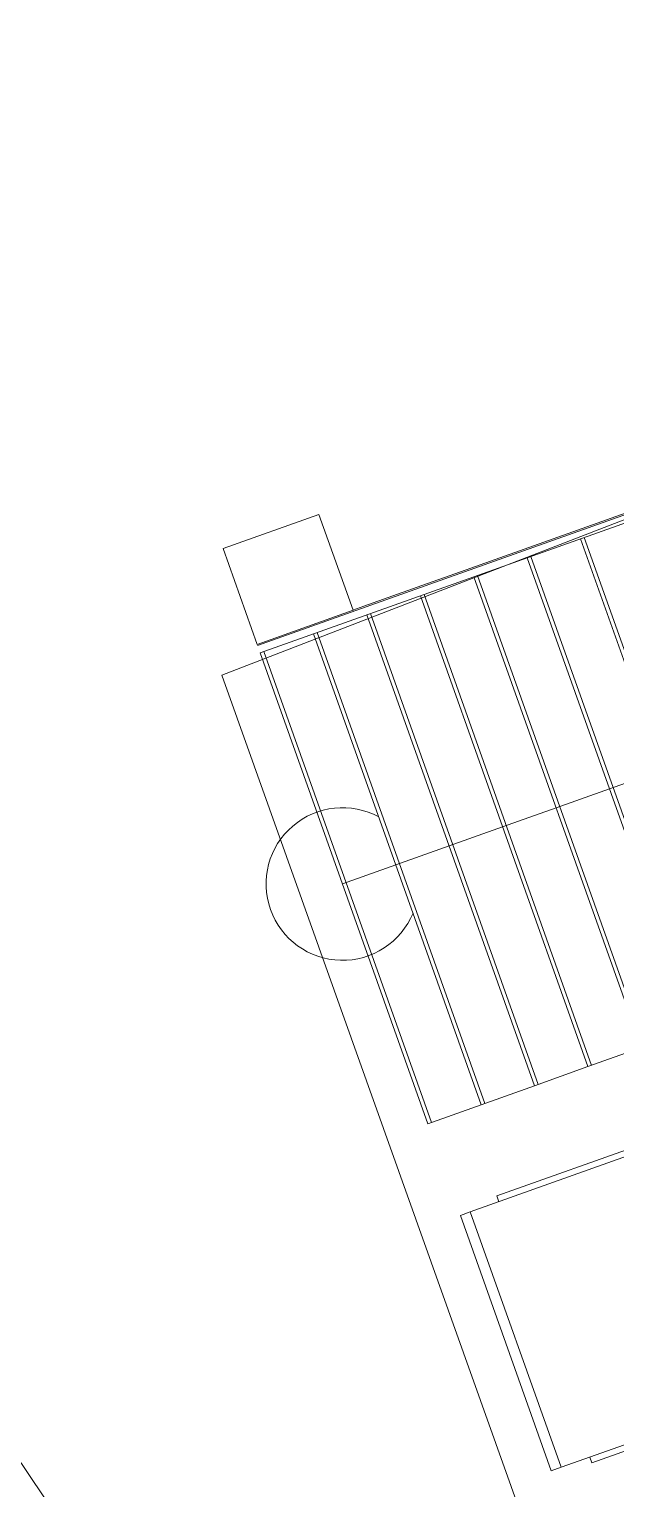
# Model space of a CAD drawing. Header units: metres. Extents: x 286532 to 329498, y 7396783 to 7466136.
# Drawn here: x 325548.7 to 325551.58, y 7397726.91 to 7397734.08 of the extents above; entities that cross this region are included whole.
import ezdxf

# ---------------------------------------------------------------- set-up
doc = ezdxf.new("R2010")
doc.units = ezdxf.units.M
doc.header["$LTSCALE"] = 10
doc.layers.get('0').update_dxf_attribs({"color": 255})
doc.layers.add('_  ARQ-AUX-001', color=1, linetype='Continuous', lineweight=5)
doc.layers.add('_AUXILIAR', color=7, linetype='Continuous', lineweight=30)

# ---------------------------------------------------------------- blocks, each defined once
blk = doc.blocks.new('ESTACAODRONE')
at = {"layer": '_  ARQ-AUX-001'}
for p, q in [((-60.70837407480791, -106.0592915486856), (-70.29791593585236, -91.49917662634319)), ((-63.70110900459287, -95.68583446450509), (-60.80501468315856, -94.68805597435173)), ((-63.6886984837513, -95.72185652680645), (-60.79260416231705, -94.72407803665305)), ((-61.24416874340187, -94.83935576867512), (-63.70110900459309, -95.6858344645051)), ((-63.68869848375158, -95.72185652680645), (-61.23175822256036, -94.87537783097642)), ((-63.39307130141927, -95.04448137805197), (-63.8658502162401, -95.2072084431052)), ((-63.23034423636604, -95.5172602928728), (-63.39307130141927, -95.04448137805197)), ((-62.12348961288808, -95.13558797445148), (-61.8602083112346, -95.04488083906472)), ((-62.38677091494901, -95.22629510983825), (-62.12348961288808, -95.13558797445148)), ((-62.09099964104826, -95.17140845395625), (-61.29113994381623, -97.49303509574383)), ((-63.8658502162401, -95.2072084431052), (-63.70312315118687, -95.67998735792604)), ((-62.65005221706815, -95.31700224615633), (-62.38677091494901, -95.22629510983825)), ((-62.10901067213854, -95.17761371470988), (-61.30915097496472, -97.49924035649747)), ((-62.37229197385022, -95.26832084916532), (-61.57243227702565, -97.58994749188423)), ((-62.35428094275994, -95.26211558841169), (-61.55442124593537, -97.58374223206192)), ((-62.91333351872163, -95.40770938061178), (-62.65005221706815, -95.31700224615633)), ((-62.63557327591116, -95.35902798455209), (-61.83571357914479, -97.68065462820232)), ((-62.61756224482087, -95.35282272472978), (-61.8177025479963, -97.67444936744869)), ((-63.17661482084077, -95.49841651692986), (-62.91333351872163, -95.40770938061178)), ((-62.8988545780303, -95.44973512087017), (-62.09899488120573, -97.77136176358908)), ((-62.88084354694001, -95.44352986011654), (-62.08098384970799, -97.76515650190413)), ((-63.70312315118687, -95.67998735792604), (-63.23034423636604, -95.5172602928728)), ((-63.23044658493018, -95.5169629342854), (-63.17661482084077, -95.49841651692986)), ((-63.16213587968377, -95.54044225532562), (-62.36227618291741, -97.86206889804453)), ((-63.14412484859349, -95.5342369955033), (-62.34426515176892, -97.85586363822222)), ((-63.42541718174471, -95.6311493916437), (-62.62555748497834, -97.95277603436261)), ((-63.40740615065442, -95.62494413089007), (-62.60754645382985, -97.94657077360898)), ((-63.68869848386385, -95.72185652703047), (-62.88883878709748, -98.04348316974938)), ((-63.67068745271536, -95.71565126627684), (-62.87082775554154, -98.03727790899575)), ((-61.97960159601644, -96.40812130086124), (-61.7163202939555, -96.31741416547447)), ((-62.24288289807737, -96.49882843717933), (-61.97960159601644, -96.40812130086124)), ((-62.50616419978905, -96.58953557163477), (-62.24288289807737, -96.49882843717933)), ((-62.76944550184999, -96.68024270795286), (-62.50616419978905, -96.58953557163477)), ((-63.03272680396913, -96.77094984333962), (-62.76944550184999, -96.68024270795286)), ((-63.2960081056226, -96.86165697779506), (-63.03272680396913, -96.77094984333962)), ((-62.09899488120573, -97.77136176358908), (-61.83571357914479, -97.68065462820232)), ((-62.36227618291741, -97.86206889804453), (-62.09899488120573, -97.77136176358908)), ((-62.68499507386149, -98.47901899946223), (-60.87916465403045, -97.85686428010911)), ((-62.62555748497834, -97.95277603436261), (-62.36227618291741, -97.86206889804453)), ((-62.88883878709748, -98.04348316974938), (-62.62555748497834, -97.95277603436261)), ((-62.55375807435908, -98.40207394578036), (-61.54211485487256, -98.05353700876054)), ((-62.55375807428543, -98.40207394533572), (-61.54211485479891, -98.05353700831589)), ((-62.5439860107043, -98.43043777436414), (-62.55375807435908, -98.40207394578036)), ((-62.54398601063065, -98.43043777391948), (-62.55375807428543, -98.40207394533572)), ((-62.73307820126255, -98.49558486539588), (-62.68499507386149, -98.47901899946223)), ((-62.73307820126255, -98.49558486539588), (-62.29919857499118, -99.7549388545136)), ((-62.29919857499118, -99.7549388545136), (-62.73307820126255, -98.49558486539588)), ((-62.68499507386149, -98.47901899946223), (-62.25111544759012, -99.73837298857994)), ((-61.14620894306357, -99.35770446694795), (-62.25111544759012, -99.73837298857994)), ((-62.10033432070443, -99.71815559162118), (-61.08869110121792, -99.36961865460135)), ((-62.10033432077808, -99.71815559206583), (-61.08869110129157, -99.36961865504601)), ((-62.11010638443293, -99.68979176348185), (-62.10033432077808, -99.71815559206583)), ((-62.11010638435928, -99.68979176303719), (-62.10033432070443, -99.71815559162118)), ((-62.25111544759012, -99.73837298857994), (-62.29919857499118, -99.7549388545136))]:
    blk.add_line(p, q, dxfattribs=at)
for radius, start, end in [(0.3750000000000205, 60.96531350721162, 199.0101382767909), (0.3750000000000009, 199.0101382767909, 337.0549630523597)]:
    blk.add_arc((-63.2960081056226, -96.86165697779506), radius, start, end, dxfattribs=at)

msp = doc.modelspace()

# ---------------------------------------------------------------- hatches: boundary and pattern name
at = {"true_color": 0xc7c8ca, "transparency": 33554585}
h = msp.add_hatch(color=9, dxfattribs=at)
h.dxf.hatch_style = 1
edge = h.paths.add_edge_path(flags=17)
edge.add_line((325790.0735226213, 7397734.67766016), (325785.9323927848, 7397725.912165756))
edge.add_line((325785.9323927848, 7397725.912165756), (325782.7093856977, 7397727.434828392))
edge.add_arc((324589.4594356383, 7398283.744209212), 1316.558229059866, 334.2857714977699, 335.00442574012794, ccw=False)
edge.add_arc((325750.6665302786, 7397737.449563266), 35.29088016209248, 298.575962046057, 315.0391196846224, ccw=False)
edge.add_arc((325664.99061547, 7397898.480900479), 217.6941062931954, 294.35071983205427, 298.1059257641456, ccw=False)
edge.add_arc((325750.4188590042, 7397711.129368519), 11.7999999991149, 244.6772000939087, 291.53597668745437, ccw=False)
edge.add_line((325745.3717913929, 7397700.463201987), (325626.6594274847, 7397756.516840334))
edge.add_arc((325641.4665205635, 7397780.805911992), 28.4465992244239, 197.5252087172678, 238.63269810949652, ccw=False)
edge.add_line((325614.34028289, 7397772.23991893), (325596.3608602486, 7397822.673452049))
edge.add_line((325596.3608602486, 7397822.673452049), (325593.7456826678, 7397821.736449908))
edge.add_line((325593.7456826678, 7397821.736449908), (325590.5952728076, 7397830.529259314))
edge.add_line((325590.5952728076, 7397830.529259314), (325583.0624359138, 7397827.835494601))
edge.add_line((325583.0624359138, 7397827.835494601), (325598.2871906696, 7397780.984911129))
edge.add_arc((325581.6313068647, 7397777.612337251), 16.99390243241983, -27.409305437614705, 11.446794621133222, ccw=False)
edge.add_line((325596.7174845528, 7397769.789296752), (325590.0917240955, 7397755.764605783))
edge.add_arc((325564.4797332849, 7397765.980487031), 27.57423259051533, 298.0711945504558, 338.2543751509229, ccw=False)
edge.add_line((325577.4552939346, 7397741.649989116), (325549.6415609795, 7397730.903622619))
edge.add_line((325549.6415609795, 7397730.903622619), (325552.3333787889, 7397723.352886127))
edge.add_line((325552.3333787889, 7397723.352886127), (325559.0661430414, 7397725.765194402))
edge.add_line((325559.0661430414, 7397725.765194402), (325560.083847941, 7397722.910461255))
edge.add_line((325560.083847941, 7397722.910461255), (325575.9089333582, 7397728.580492622))
edge.add_line((325575.9089333582, 7397728.580492622), (325592.0058937733, 7397734.347935139))
edge.add_arc((325596.4361216662, 7397717.202531068), 17.70852337038531, 63.714828337742006, 104.4878615349169, ccw=False)
edge.add_line((325604.2781493216, 7397733.080012046), (325751.2731117486, 7397663.679344781))
edge.add_arc((325737.0236401027, 7397635.13802675), 31.90069399144977, 40.33374494317138, 63.4689852969027, ccw=False)
edge.add_line((325761.3411328419, 7397655.785395202), (325777.4526656764, 7397632.455911997))
edge.add_line((325777.4526656764, 7397632.455911997), (325786.458569375, 7397638.675463107))
edge.add_line((325786.458569375, 7397638.675463107), (325772.0375623168, 7397659.428200791))
edge.add_arc((325786.1900989813, 7397669.262750535), 17.2340553184531, 162.6633486420313, 214.7953058882391, ccw=False)
edge.add_arc((326382.6716017837, 7397402.318218326), 670.6071444763546, 154.2606965419587, 156.0636244513231, ccw=False)
edge.add_arc((328387.6302165384, 7396464.678045448), 2883.946189031026, 154.5114808855951, 154.7792504945086, ccw=False)
edge.add_arc((324538.1433844751, 7398302.985549253), 1381.958187364982, 334.3938467270593, 335.1320574766111)
edge.add_line((325791.9656423118, 7397721.833093027), (325796.5813537847, 7397731.603130355))
edge.add_line((325796.5813537847, 7397731.603130355), (325790.0735226213, 7397734.67766016))
edge = h.paths.add_edge_path(flags=17)
edge.add_line((325790.0735226213, 7397734.67766016), (325785.9323927848, 7397725.912165756))
edge.add_line((325796.5813537847, 7397731.603130355), (325790.0735226213, 7397734.67766016))
edge.add_line((325791.9656423118, 7397721.833093027), (325796.5813537847, 7397731.603130355))
edge.add_arc((324538.1433844751, 7398302.985549253), 1381.958187364982, 334.3938467270593, 335.1320574766111)
edge.add_arc((328387.6302165384, 7396464.678045448), 2883.946189031025, 154.5114808855951, 154.7792504945086)
edge.add_arc((326382.6716017837, 7397402.318218326), 670.6071444763506, 154.2606965419587, 156.0636244513231)
edge.add_arc((325786.1900989816, 7397669.262750535), 17.23405531876808, 162.6633486416853, 214.7953058875765)
edge.add_line((325786.458569375, 7397638.675463107), (325772.0375623168, 7397659.428200791))
edge.add_line((325777.4526656764, 7397632.455911997), (325786.458569375, 7397638.675463107))
edge.add_line((325761.3411328419, 7397655.785395202), (325777.4526656764, 7397632.455911997))
edge.add_arc((325737.0236401025, 7397635.138026749), 31.90069399232835, 40.33374494397282, 63.46898529746282)
edge.add_line((325604.2781493216, 7397733.080012046), (325751.2731117486, 7397663.679344781))
edge.add_arc((325596.4361216662, 7397717.202531069), 17.70852336954732, 63.7148283364076, 104.4878615356707)
edge.add_line((325575.9089333582, 7397728.580492622), (325592.0058937733, 7397734.347935139))
edge.add_line((325560.083847941, 7397722.910461255), (325575.9089333582, 7397728.580492622))
edge.add_line((325559.0661430414, 7397725.765194402), (325560.083847941, 7397722.910461255))
edge.add_line((325552.3333787889, 7397723.352886127), (325559.0661430414, 7397725.765194402))
edge.add_line((325549.6415609795, 7397730.903622619), (325552.3333787889, 7397723.352886127))
edge.add_line((325577.4552939346, 7397741.649989116), (325549.6415609795, 7397730.903622619))
edge.add_arc((325564.479733285, 7397765.980487031), 27.57423259049679, 298.0711945498155, 338.2543751508781)
edge.add_line((325596.7174845528, 7397769.789296752), (325590.0917240955, 7397755.764605783))
edge.add_arc((325581.6313068647, 7397777.612337251), 16.99390243246559, 332.590694562024, 371.4467946210942)
edge.add_line((325583.0624359138, 7397827.835494601), (325598.2871906696, 7397780.984911129))
edge.add_line((325590.5952728076, 7397830.529259314), (325583.0624359138, 7397827.835494601))
edge.add_line((325593.7456826678, 7397821.736449908), (325590.5952728076, 7397830.529259314))
edge.add_line((325596.3608602486, 7397822.673452049), (325593.7456826678, 7397821.736449908))
edge.add_line((325614.34028289, 7397772.23991893), (325596.3608602486, 7397822.673452049))
edge.add_arc((325641.4665205634, 7397780.805911991), 28.44659922383428, 197.5252087157615, 238.6326981083199)
edge.add_line((325745.3717913929, 7397700.463201987), (325626.6594274847, 7397756.516840334))
edge.add_arc((325750.4188590042, 7397711.129368519), 11.79999999907486, 244.6772000939087, 291.5359766874544)
edge.add_arc((325664.99061547, 7397898.480900479), 217.6941062931951, 294.3507198320543, 298.1059257641456)
edge.add_arc((325750.6665302786, 7397737.449563266), 35.29088016209649, 298.575962046057, 315.0391196846224)
edge.add_arc((324589.4594356383, 7398283.744209212), 1316.558229059864, 334.2857714977699, 335.0044257401279)
edge.add_line((325785.9323927848, 7397725.912165756), (325782.7093856977, 7397727.434828392))
h.paths.add_polyline_path([(325796.5813537847, 7397731.603130355), (325790.0735226213, 7397734.67766016)], flags=0)

# ---------------------------------------------------------------- linework, layer by layer
at = {"layer": '_  ARQ-AUX-001'}
msp.add_lwpolyline([(325590.0917240955, 7397755.764605783, -0.1771512236640436), (325577.4552939346, 7397741.649989116), (325549.6415609795, 7397730.903622619), (325552.3333787889, 7397723.352886127), (325559.0661430414, 7397725.765194402), (325560.083847941, 7397722.910461255), (325575.9089333582, 7397728.580492622), (325592.0058937733, 7397734.347935139, -0.1798069276664613)], format="xyb", dxfattribs=at)

# ---------------------------------------------------------------- block references
at = {"layer": '_AUXILIAR', "rotation": 0.5795468206332073}
msp.add_blockref('ESTACAODRONE', (325612.5476227902, 7397827.373914379), dxfattribs=at)

doc.saveas('drawing.dxf')
